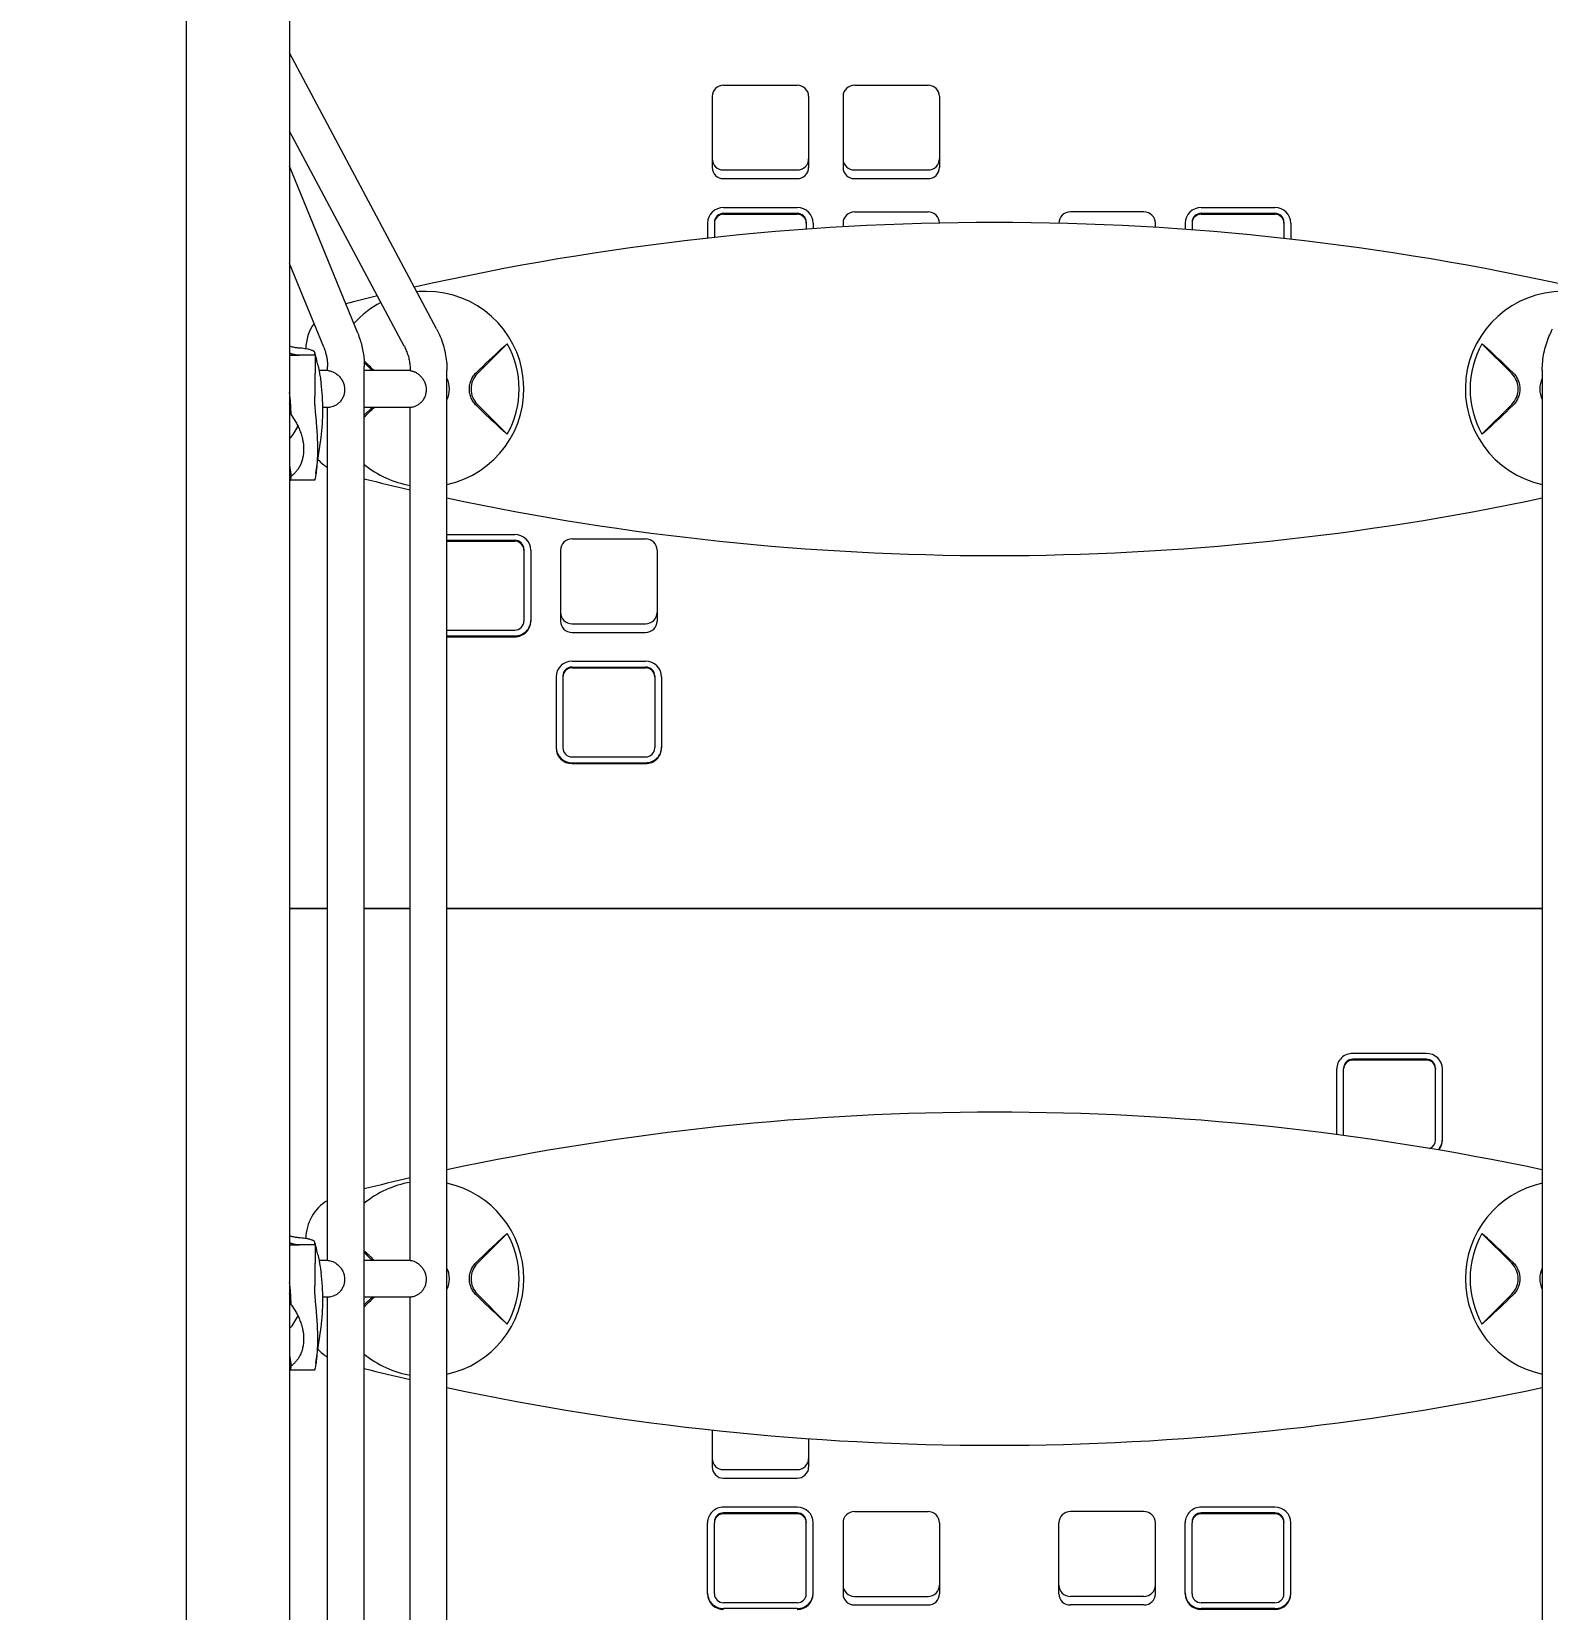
# Model space of a CAD drawing. Extents: x -13189 to 8473, y -8565 to 17872.
# Drawn here: x 781 to 1441, y -91 to 596 of the extents above; entities that cross this region are included whole.
import ezdxf

# ---------------------------------------------------------------- set-up
doc = ezdxf.new("R2010")
doc.units = 0
doc.header["$LTSCALE"] = 5
doc.header["$PDMODE"] = 33
doc.header["$PDSIZE"] = 20
for name, color, linetype in [('PRODUCT', 3, 'CONTINUOUS'), ('REFERENCE', 9, 'CONTINUOUS'), ('REVIEW_REQUIRED', 30, 'CONTINUOUS')]:
    doc.layers.add(name, color=color, linetype=linetype)
doc.styles.add('LG1', font='arial.ttf', dxfattribs={"height": 185})
doc.dimstyles.new('LG_DIM', dxfattribs={"dimtxt": 185, "dimasz": 120, "dimexe": 50, "dimexo": 1, "dimgap": 50, "dimtad": 1, "dimdec": 0, "dimrnd": 10, "dimtxsty": 'LG1', "dimcen": 2.5, "dimclrt": 4, "dimadec": 4, "dimazin": 3, "dimtfac": 1, "dimtdec": 1, "dimtmove": 0, "dimatfit": 3, "dimarcsym": 0})

# ---------------------------------------------------------------- blocks, each defined once
blk = doc.blocks.new('*D5')
at = {"layer": 'REFERENCE', "color": 0, "transparency": 16777216}
for p in [(3900, 7859.68), (-2500, -5459.68), (7695.79, -5459.68)]:
    blk.add_point(p, dxfattribs=at)
at = {"layer": 'REVIEW_REQUIRED', "color": 0, "lineweight": -2, "transparency": 16777216}
for p, q in [((3901, 7859.68), (7745.79, 7859.68)), ((7695.79, 7739.68), (7695.79, 3779.28)), ((7695.79, -5339.68), (7695.79, 3130.67)), ((-2499, -5459.68), (7745.79, -5459.68))]:
    blk.add_line(p, q, dxfattribs=at)
at = {"layer": 'REVIEW_REQUIRED', "color": 0, "transparency": 16777216}
for points in [[(7675.79, 7739.68), (7715.79, 7739.68), (7695.79, 7859.68)], [(7675.79, -5339.68), (7715.79, -5339.68), (7695.79, -5459.68)]]:
    blk.add_solid(points, dxfattribs=at)
at = {"layer": 'REVIEW_REQUIRED', "color": 4, "transparency": 16777216, "insert": (7695.79, 3454.98), "char_height": 185, "attachment_point": 5, "style": 'LG1'}
blk.add_mtext('\\A1;13320 mm\\P [43\'-8 13/16"]', dxfattribs=at)
blk = doc.blocks.new('*D6')
at = {"layer": 'REFERENCE', "color": 0, "transparency": 16777216}
for p in [(3300, 5864.75), (-6041.13, -3464.75), (-3100, -3464.75)]:
    blk.add_point(p, dxfattribs=at)
at = {"layer": 'REVIEW_REQUIRED', "color": 0, "lineweight": -2, "transparency": 16777216}
for p, q in [((3299, 5864.75), (-6091.13, 5864.75)), ((-6041.13, 5744.75), (-6041.13, 2569.99)), ((-6041.13, -3344.75), (-6041.13, 1921.38)), ((-3101, -3464.75), (-6091.13, -3464.75))]:
    blk.add_line(p, q, dxfattribs=at)
at = {"layer": 'REVIEW_REQUIRED', "color": 0, "transparency": 16777216}
for points in [[(-6061.13, 5744.75), (-6021.13, 5744.75), (-6041.13, 5864.75)], [(-6061.13, -3344.75), (-6021.13, -3344.75), (-6041.13, -3464.75)]]:
    blk.add_solid(points, dxfattribs=at)
at = {"layer": 'REVIEW_REQUIRED', "color": 4, "transparency": 16777216, "insert": (-6041.13, 2245.68), "char_height": 185, "attachment_point": 5, "style": 'LG1'}
blk.add_mtext('\\A1;9330 mm\\P [30\'-7 9/16"]', dxfattribs=at)
blk = doc.blocks.new('*D7')
at = {"layer": 'REFERENCE', "color": 0, "transparency": 16777216}
for p in [(5382.03, 8873.35), (-4227.53, -147.5), (5382.03, -564.99)]:
    blk.add_point(p, dxfattribs=at)
at = {"layer": 'REVIEW_REQUIRED', "color": 0, "lineweight": -2, "transparency": 16777216}
for p, q in [((-4227.53, -146.5), (-4227.53, 8923.35)), ((5382.03, -563.99), (5382.03, 8923.35)), ((-4107.53, 8873.35), (118.72, 8873.35)), ((5262.03, 8873.35), (1506.78, 8873.35))]:
    blk.add_line(p, q, dxfattribs=at)
at = {"layer": 'REVIEW_REQUIRED', "color": 0, "transparency": 16777216}
for points in [[(-4107.53, 8893.35), (-4107.53, 8853.35), (-4227.53, 8873.35)], [(5262.03, 8893.35), (5262.03, 8853.35), (5382.03, 8873.35)]]:
    blk.add_solid(points, dxfattribs=at)
at = {"layer": 'REVIEW_REQUIRED', "color": 4, "transparency": 16777216, "insert": (812.75, 8873.35), "char_height": 185, "attachment_point": 5, "style": 'LG1'}
blk.add_mtext('\\A1;9610 mm\\P [31\'-6 5/8"]', dxfattribs=at)
blk = doc.blocks.new('Variteemalayerit')
at = {"layer": 'REVIEW_REQUIRED', "invisible_edges": 15}
blk.add_3dface([(-10000, -10000, -5), (10000, -10000, -5), (10000, 10000, -5), (-10000, 10000, -5)], dxfattribs=at)

msp = doc.modelspace()

# ---------------------------------------------------------------- linework, layer by layer
at = {"layer": 'PRODUCT', "linetype": 'Continuous', "lineweight": 0}
for p, q in [((848, 783.95), (848, -1473.5)), ((893, 783.95), (893, -1473.5)), ((957, 466.92), (893, 587.02)), ((1082, 573.01), (1114, 573.01)), ((1139, 573.01), (1171, 573.01)), ((1077, 568.16), (1077, 537.18)), ((1119, 568.16), (1119, 537.18)), ((1134, 568.16), (1134, 537.18)), ((1176, 568.16), (1176, 537.18)), ((942.88, 459.4), (893, 552.99)), ((922.67, 464.98), (893, 537.72)), ((1082, 536.09), (1114, 536.09)), ((1139, 536.09), (1171, 536.09)), ((1082, 532.34), (1114, 532.34)), ((1139, 532.34), (1171, 532.34)), ((1082, 519.75), (1114, 519.75)), ((1082, 517.22), (1114, 517.22)), ((1082, 516.85), (1114, 516.85)), ((1139, 517.82), (1171, 517.82)), ((1265, 517.82), (1233, 517.82)), ((1290, 519.75), (1322, 519.75)), ((1290, 517.22), (1322, 517.22)), ((1290, 516.85), (1322, 516.85)), ((1075, 512.97), (1075, 506.4)), ((1078, 513.35), (1078, 512.97)), ((1078, 512.97), (1078, 506.72)), ((1118, 513.35), (1118, 512.97)), ((1118, 512.97), (1118, 510.3)), ((1121, 512.97), (1121, 510.51)), ((1134, 512.97), (1134, 511.34)), ((1228, 512.9), (1228, 512.97)), ((1270, 511.1), (1270, 512.97)), ((1283, 512.97), (1283, 510.23)), ((1286, 513.35), (1286, 512.97)), ((1286, 512.97), (1286, 510.01)), ((1326, 513.35), (1326, 512.97)), ((1326, 512.97), (1326, 506.29)), ((1329, 512.97), (1329, 505.95)), ((907.86, 458.94), (893, 495.35)), ((987.78, 460.46), (974.78, 447.46)), ((1425.22, 447.46), (1412.22, 460.46)), ((893, 455.44), (897.19, 455.44)), ((904.07, 455.44), (897.19, 455.44)), ((909.59, 448.74), (905.81, 448.74)), ((905.81, 448.74), (905.81, 448.74)), ((909.5, 448.74), (909.5, 450.58)), ((925.46, 452.21), (928.94, 448.74)), ((925.5, -1115.87), (925.5, 450.58)), ((945.5, 448.74), (925.5, 448.74)), ((945.5, 448.74), (945.5, 448.95)), ((961.5, -1114.25), (961.5, 448.95)), ((1438.5, 448.95), (1438.5, -1114.25)), ((906.47, 444.8), (906.67, 443.39)), ((893.33, 435.68), (893, 439.23)), ((909.97, 432.74), (907.49, 432.74)), ((909.5, 61.44), (909.5, 432.74)), ((928.94, 432.74), (925.5, 429.31)), ((945.66, 432.74), (925.5, 432.74)), ((945.5, 61.44), (945.5, 432.74)), ((974.78, 434.02), (987.78, 421.03)), ((1412.22, 421.03), (1425.22, 434.02)), ((904.47, 404.03), (906.67, 419.6)), ((893, 402.28), (893.33, 401.13)), ((903.87, 400.99), (893.4, 400.99)), ((961.5, 377.42), (991, 377.42)), ((961.5, 374.89), (991, 374.89)), ((961.5, 374.51), (991, 374.51)), ((995, 371.02), (995, 370.64)), ((1016, 375.48), (1048, 375.48)), ((995, 370.64), (995, 339.66)), ((998, 370.64), (998, 339.66)), ((1011, 370.64), (1011, 339.66)), ((1053, 370.64), (1053, 339.66)), ((1016, 338.57), (1048, 338.57)), ((961.5, 335.79), (991, 335.79)), ((961.5, 333.26), (991, 333.26)), ((961.5, 332.88), (991, 332.88)), ((1016, 334.82), (1048, 334.82)), ((1016, 322.23), (1048, 322.23)), ((1016, 319.7), (1048, 319.7)), ((1016, 319.32), (1048, 319.32)), ((1009, 315.45), (1009, 284.47)), ((1012, 315.83), (1012, 315.45)), ((1012, 315.45), (1012, 284.47)), ((1052, 315.83), (1052, 315.45)), ((1052, 315.45), (1052, 284.47)), ((1055, 315.45), (1055, 284.47)), ((1016, 280.6), (1048, 280.6)), ((1016, 278.07), (1048, 278.07)), ((1016, 277.69), (1048, 277.69)), ((893, 214.75), (909.5, 214.75)), ((909.5, 214.47), (893, 214.47)), ((925.5, 214.75), (945.5, 214.75)), ((945.5, 214.47), (925.5, 214.47)), ((961.5, 214.75), (1438.5, 214.75)), ((1438.5, 214.47), (961.5, 214.47)), ((1388, 151.54), (1356, 151.54)), ((1349, 116.21), (1349, 144.76)), ((1352, 145.13), (1352, 144.76)), ((1352, 115.81), (1352, 144.76)), ((1388, 149.01), (1356, 149.01)), ((1388, 148.63), (1356, 148.63)), ((1392, 145.13), (1392, 144.76)), ((1392, 113.77), (1392, 144.76)), ((1395, 113.77), (1395, 144.76)), ((987.78, 73.16), (974.78, 60.16)), ((1425.22, 60.16), (1412.22, 73.16)), ((893, 68.15), (897.19, 68.15)), ((904.07, 68.15), (897.19, 68.15)), ((925.5, 64.88), (928.94, 61.44)), ((909.59, 61.44), (905.81, 61.44)), ((905.81, 61.44), (905.81, 61.44)), ((906.47, 57.51), (906.67, 56.09)), ((945.5, 61.44), (925.5, 61.44)), ((893.33, 48.39), (893, 51.93)), ((909.97, 45.44), (907.49, 45.44)), ((909.5, -325.85), (909.5, 45.44)), ((928.94, 45.44), (925.5, 42.01)), ((945.66, 45.44), (925.5, 45.44)), ((945.5, -325.86), (945.5, 45.44)), ((974.78, 46.73), (987.78, 33.73)), ((1412.22, 33.73), (1425.22, 46.73)), ((904.47, 16.73), (906.67, 32.3)), ((893, 14.98), (893.33, 13.83)), ((903.87, 13.69), (893.4, 13.69)), ((1077, -12.43), (1077, -28.56)), ((1119, -16.19), (1119, -28.56)), ((1082, -29.65), (1114, -29.65)), ((1082, -33.4), (1114, -33.4)), ((1114, -45.99), (1082, -45.99)), ((1139, -47.92), (1171, -47.92)), ((1265, -47.92), (1233, -47.92)), ((1322, -45.99), (1290, -45.99)), ((1075, -83.75), (1075, -52.76)), ((1078, -52.39), (1078, -52.76)), ((1078, -83.75), (1078, -52.76)), ((1114, -48.52), (1082, -48.52)), ((1114, -48.89), (1082, -48.89)), ((1118, -52.39), (1118, -52.76)), ((1118, -83.75), (1118, -52.76)), ((1121, -83.75), (1121, -52.76)), ((1134, -52.76), (1134, -83.75)), ((1176, -52.76), (1176, -83.75)), ((1228, -83.75), (1228, -52.76)), ((1270, -83.75), (1270, -52.76)), ((1283, -83.75), (1283, -52.76)), ((1286, -52.39), (1286, -52.76)), ((1286, -83.75), (1286, -52.76)), ((1322, -48.52), (1290, -48.52)), ((1322, -48.89), (1290, -48.89)), ((1326, -52.39), (1326, -52.76)), ((1326, -83.75), (1326, -52.76)), ((1329, -83.75), (1329, -52.76)), ((1114, -87.62), (1082, -87.62)), ((1139, -84.84), (1171, -84.84)), ((1139, -88.59), (1171, -88.59)), ((1265, -84.84), (1233, -84.84)), ((1265, -88.59), (1233, -88.59)), ((1322, -87.62), (1290, -87.62)), ((1114, -90.15), (1082, -90.15)), ((1322, -90.15), (1290, -90.15)), ((1322, -90.53), (1290, -90.53))]:
    msp.add_line(p, q, dxfattribs=at)
for centre, radius, start, end in [((1200, -631.76), 1145, 90, 102.74738), ((1200, -631.76), 1145, 77.25262, 90), ((1200, -631.76), 1145, 103.57585, 104.28743), ((952.5, 440.74), 42.51, 90, 95.53662), ((952.5, 440.74), 42.51, 282.22155, 90), ((1447.5, 440.74), 42.51, 90, 257.77845), ((952.5, 440.74), 42.51, 117.6745, 137.93468), ((920, 457.84), 20, 144.98135, 178.88475), ((952.5, 440.74), 40.42, 330.80251, 29.19749), ((1447.5, 440.74), 40.42, 150.80251, 209.19749), ((981.5, 440.74), 9.5, 135, 180), ((1418.5, 440.74), 9.5, 0, 45), ((952.5, 440.74), 10.1, 360, 26.98958), ((952.5, 440.74), 10.1, 333.01042, 360), ((981.5, 440.74), 9.5, 180, 225), ((1418.5, 440.74), 9.5, 315, 0), ((1447.5, 440.74), 10.1, 153.01042, 180), ((1447.5, 440.74), 10.1, 180, 206.98958), ((920, 423.64), 20, 221.56195, 221.5622), ((920, 423.64), 20, 222.78067, 238.33176), ((952.5, 440.74), 42.51, 230.57429, 260.52312), ((1200, 1513.24), 1145, 256.12892, 257.15756), ((1200, 1513.24), 1145, 257.97743, 282.02257), ((1200, -1019.06), 1145, 90, 102.02257), ((1200, -1019.06), 1145, 77.97743, 90), ((1200, -1019.06), 1145, 102.84244, 103.87108), ((952.5, 53.44), 42.51, 99.47688, 129.42571), ((952.5, 53.44), 42.51, 282.22155, 77.77845), ((1447.5, 53.44), 42.51, 102.22155, 257.77845), ((920, 70.54), 20, 121.66824, 178.88475), ((952.5, 53.44), 40.42, 330.80251, 29.19749), ((1447.5, 53.44), 40.42, 150.80251, 209.19749), ((952.5, 53.44), 10.1, 360, 26.98958), ((981.5, 53.44), 9.5, 135, 180), ((1418.5, 53.44), 9.5, 0, 45), ((1447.5, 53.44), 10.1, 153.01042, 180), ((952.5, 53.44), 10.1, 333.01042, 360), ((981.5, 53.44), 9.5, 180, 225), ((1418.5, 53.44), 9.5, 315, 0), ((1447.5, 53.44), 10.1, 180, 206.98958), ((920, 36.34), 20, 221.56195, 221.5622), ((920, 36.34), 20, 222.78067, 238.33176), ((952.5, 53.44), 42.51, 230.57429, 260.52312), ((1200, 1125.94), 1145, 256.12892, 257.15756), ((1200, 1125.94), 1145, 257.97743, 282.02257)]:
    msp.add_arc(centre, radius, start, end, dxfattribs=at)
for centre, major_axis, start_param, end_param in [((1082, 568.16), (-5, 0), 4.712389, 6.283185), ((1114, 568.16), (-5, 0), 3.141593, 4.712389), ((1139, 568.16), (-5, 0), 4.712389, 6.283185), ((1171, 568.16), (-5, 0), 3.141593, 4.712389), ((1082, 540.93), (-5, 0), 0, 1.570796), ((1082, 537.18), (-5, 0), 0, 1.570796), ((1114, 540.93), (-5, 0), 1.570796, 3.141593), ((1114, 537.18), (-5, 0), 1.570796, 3.141593), ((1139, 540.93), (-5, 0), 0, 1.570796), ((1139, 537.18), (-5, 0), 0, 1.570796), ((1171, 540.93), (-5, 0), 1.570796, 3.141593), ((1171, 537.18), (-5, 0), 1.570796, 3.141593), ((1082, 512.97), (-7, 0), 4.712389, 6.283185), ((1082, 513.35), (-4, 0), 4.712389, 6.283185), ((1082, 512.97), (-4, 0), 4.712389, 6.283185), ((1114, 512.97), (-7, 0), 3.141593, 4.712389), ((1114, 513.35), (-4, 0), 3.141593, 4.712389), ((1114, 512.97), (-4, 0), 3.141593, 4.712389), ((1139, 512.97), (-5, 0), 4.712389, 6.283185), ((1171, 512.97), (-5, 0), 3.14492, 4.712389), ((1233, 512.97), (-5, 0), 4.712389, 6.283185), ((1265, 512.97), (-5, 0), 3.141593, 4.712389), ((1290, 512.97), (-7, 0), 4.712389, 6.283185), ((1290, 513.35), (-4, 0), 4.712389, 6.283185), ((1290, 512.97), (-4, 0), 4.712389, 6.283185), ((1322, 512.97), (-7, 0), 3.141593, 4.712389), ((1322, 513.35), (-4, 0), 3.141593, 4.712389), ((1322, 512.97), (-4, 0), 3.141593, 4.712389), ((816.67, 431.49), (90.83, 0), 0, 0.135663), ((816.67, 431.49), (90.83, 0), 6.147522, 6.283185), ((878.5, 431.49), (19.4, 0), 5.556401, 5.910906), ((991, 370.64), (-7, 0), 3.141593, 4.712389), ((991, 371.02), (-4, 0), 3.141593, 4.712389), ((991, 370.64), (-4, 0), 3.141593, 4.712389), ((1016, 370.64), (-5, 0), 4.712389, 6.283185), ((1048, 370.64), (-5, 0), 3.141593, 4.712389), ((991, 340.03), (-7, 0), 1.570796, 3.141593), ((991, 339.66), (-4, 0), 1.570796, 3.141593), ((991, 339.66), (-7, 0), 1.570796, 3.141593), ((1016, 343.41), (-5, 0), 0, 1.570796), ((1016, 339.66), (-5, 0), 0, 1.570796), ((1048, 343.41), (-5, 0), 1.570796, 3.141593), ((1048, 339.66), (-5, 0), 1.570796, 3.141593), ((1016, 315.45), (-7, 0), 4.712389, 6.283185), ((1016, 315.83), (-4, 0), 4.712389, 6.283185), ((1016, 315.45), (-4, 0), 4.712389, 6.283185), ((1048, 315.45), (-7, 0), 3.141593, 4.712389), ((1048, 315.83), (-4, 0), 3.141593, 4.712389), ((1048, 315.45), (-4, 0), 3.141593, 4.712389), ((1016, 284.84), (-7, 0), 0, 1.570796), ((1016, 284.47), (-7, 0), 0, 1.570796), ((1016, 284.47), (-4, 0), 0, 1.570796), ((1048, 284.84), (-7, 0), 1.570796, 3.141593), ((1048, 284.47), (-4, 0), 1.570796, 3.141593), ((1048, 284.47), (-7, 0), 1.570796, 3.141593), ((1356, 144.76), (7, 0), 1.570796, 3.141593), ((1388, 144.76), (7, 0), 0, 1.570796), ((1356, 145.13), (4, 0), 1.570796, 3.141593), ((1356, 144.76), (4, 0), 1.570796, 3.141593), ((1388, 145.13), (4, 0), 0, 1.570796), ((1388, 144.76), (4, 0), 0, 1.570796), ((1388, 113.77), (4, 0), 5.081606, 6.283185), ((1388, 114.15), (7, 0), 5.534868, 6.283185), ((1388, 113.77), (7, 0), 5.598455, 6.283185), ((816.67, 44.19), (90.83, 0), 0, 0.135663), ((816.67, 44.19), (90.83, 0), 6.147522, 6.283185), ((878.5, 44.19), (19.4, 0), 5.556401, 5.910906), ((1082, -24.81), (5, 0), 3.141593, 4.712389), ((1114, -24.81), (5, 0), 4.712389, 6.283185), ((1082, -28.56), (5, 0), 3.141593, 4.712389), ((1114, -28.56), (5, 0), 4.712389, 6.283185), ((1082, -52.76), (7, 0), 1.570796, 3.141593), ((1114, -52.76), (7, 0), 0, 1.570796), ((1139, -52.76), (5, 0), 1.570796, 3.141593), ((1171, -52.76), (5, 0), 0, 1.570796), ((1233, -52.76), (5, 0), 1.570796, 3.141593), ((1265, -52.76), (5, 0), 0, 1.570796), ((1290, -52.76), (7, 0), 1.570796, 3.141593), ((1322, -52.76), (7, 0), 0, 1.570796), ((1082, -52.39), (4, 0), 1.570796, 3.141593), ((1082, -52.76), (4, 0), 1.570796, 3.141593), ((1114, -52.39), (4, 0), 0, 1.570796), ((1114, -52.76), (4, 0), 0, 1.570796), ((1290, -52.39), (4, 0), 1.570796, 3.141593), ((1290, -52.76), (4, 0), 1.570796, 3.141593), ((1322, -52.39), (4, 0), 0, 1.570796), ((1322, -52.76), (4, 0), 0, 1.570796), ((1139, -80), (5, 0), 3.141593, 4.712389), ((1171, -80), (5, 0), 4.712389, 6.283185), ((1233, -80), (5, 0), 3.141593, 4.712389), ((1265, -80), (5, 0), 4.712389, 6.283185), ((1082, -83.37), (7, 0), 3.141593, 4.712389), ((1082, -83.75), (7, 0), 3.141593, 4.712389), ((1082, -83.75), (4, 0), 3.141593, 4.712389), ((1114, -83.37), (7, 0), 4.712389, 6.283185), ((1114, -83.75), (4, 0), 4.712389, 6.283185), ((1114, -83.75), (7, 0), 4.712389, 6.283185), ((1139, -83.75), (5, 0), 3.141593, 4.712389), ((1171, -83.75), (5, 0), 4.712389, 6.283185), ((1233, -83.75), (5, 0), 3.141593, 4.712389), ((1265, -83.75), (5, 0), 4.712389, 6.283185), ((1290, -83.37), (7, 0), 3.141593, 4.712389), ((1290, -83.75), (7, 0), 3.141593, 4.712389), ((1290, -83.75), (4, 0), 3.141593, 4.712389), ((1322, -83.37), (7, 0), 4.712389, 6.283185), ((1322, -83.75), (4, 0), 4.712389, 6.283185), ((1322, -83.75), (7, 0), 4.712389, 6.283185)]:
    msp.add_ellipse(centre, major_axis=major_axis, ratio=0.968246, start_param=start_param, end_param=end_param, dxfattribs=at)
for points, knots in [([(922.67, 464.98), (923.04, 464.07), (923.38, 463.14), (923.98, 461.26), (924.25, 460.31), (924.7, 458.4), (924.89, 457.43), (925.19, 455.49), (925.31, 454.51), (925.46, 452.54), (925.5, 451.56), (925.5, 450.58)], [5.907033, 5.907033, 5.907033, 5.907033, 5.9822635, 5.9822635, 6.0574939, 6.0574939, 6.1327244, 6.1327244, 6.2079549, 6.2079549, 6.2831853, 6.2831853, 6.2831853, 6.2831853]), ([(957, 466.92), (957.59, 465.82), (958.12, 464.69), (959.07, 462.38), (959.49, 461.2), (960.22, 458.82), (960.52, 457.6), (961.01, 455.16), (961.19, 453.92), (961.44, 451.44), (961.5, 450.2), (961.5, 448.95)], [5.8068463, 5.8068463, 5.8068463, 5.8068463, 5.9021141, 5.9021141, 5.9973819, 5.9973819, 6.0926497, 6.0926497, 6.1879175, 6.1879175, 6.2831853, 6.2831853, 6.2831853, 6.2831853]), ([(985.31, 458.32), (985.79, 458.76), (986.24, 459.16), (986.86, 459.7), (987.06, 459.87), (987.44, 460.19), (987.62, 460.33), (987.78, 460.46)], [0.000000486, 0.000000486, 0.000000486, 0.000000486, 0.002114988, 0.002114988, 0.003172238, 0.003172238, 0.004229489, 0.004229489, 0.004229489, 0.004229489]), ([(1412.22, 460.46), (1412.55, 460.2), (1412.92, 459.89), (1413.54, 459.35), (1413.76, 459.16), (1414.22, 458.75), (1414.45, 458.54), (1414.69, 458.32)], [0.000000242, 0.000000242, 0.000000242, 0.000000242, 0.002114103, 0.002114103, 0.003171033, 0.003171033, 0.004227963, 0.004227963, 0.004227963, 0.004227963]), ([(1438.5, 448.95), (1438.5, 450.2), (1438.56, 451.44), (1438.81, 453.92), (1438.99, 455.16), (1439.48, 457.6), (1439.78, 458.82), (1440.51, 461.2), (1440.93, 462.38), (1441.88, 464.69), (1442.41, 465.82), (1443, 466.92)], [3.1415927, 3.1415927, 3.1415927, 3.1415927, 3.2368604, 3.2368604, 3.3321282, 3.3321282, 3.427396, 3.427396, 3.5226638, 3.5226638, 3.6179316, 3.6179316, 3.6179316, 3.6179316]), ([(896.9, 458.58), (896.32, 458.62), (895.73, 458.69), (894.56, 458.93), (893.97, 459.09), (893.4, 459.3)], [0, 0, 0, 0, 0.001800625, 0.001800625, 0.00360125, 0.00360125, 0.00360125, 0.00360125]), ([(903.93, 456.6), (903.9, 456.82), (903.71, 457.04), (903.27, 457.3), (903.18, 457.35), (902.96, 457.45), (902.85, 457.5), (902.48, 457.65), (902.2, 457.74), (901.73, 457.87), (901.56, 457.92), (901.21, 458), (901.04, 458.04), (900.48, 458.15), (900.08, 458.22), (899.24, 458.35), (898.79, 458.4), (897.87, 458.5), (897.39, 458.54), (896.9, 458.58)], [0, 0, 0, 0, 0.00305771, 0.00305771, 0.00382214, 0.00382214, 0.00458657, 0.00458657, 0.00611543, 0.00611543, 0.00687986, 0.00687986, 0.00764428, 0.00764428, 0.00917314, 0.00917314, 0.010702, 0.010702, 0.01223085, 0.01223085, 0.01223085, 0.01223085]), ([(905.29, 451.28), (905.21, 451.65), (905.13, 452.01), (904.96, 452.73), (904.87, 453.09), (904.69, 453.81), (904.6, 454.17), (904.41, 454.89), (904.31, 455.25), (904.12, 455.96), (904.01, 456.31), (903.91, 456.67)], [0.21130103, 0.21130103, 0.21130103, 0.21130103, 0.22387831, 0.22387831, 0.2364556, 0.2364556, 0.24903289, 0.24903289, 0.26161017, 0.26161017, 0.27407984, 0.27407984, 0.27407984, 0.27407984]), ([(907.86, 458.94), (908.07, 458.4), (908.27, 457.86), (908.62, 456.77), (908.77, 456.22), (909.04, 455.11), (909.15, 454.55), (909.32, 453.42), (909.39, 452.85), (909.48, 451.72), (909.5, 451.15), (909.5, 450.58)], [5.907033, 5.907033, 5.907033, 5.907033, 5.9822635, 5.9822635, 6.0574939, 6.0574939, 6.1327244, 6.1327244, 6.2079549, 6.2079549, 6.2831853, 6.2831853, 6.2831853, 6.2831853]), ([(942.88, 459.4), (943.22, 458.75), (943.53, 458.09), (944.09, 456.74), (944.34, 456.06), (944.76, 454.67), (944.93, 453.97), (945.22, 452.55), (945.32, 451.83), (945.46, 450.39), (945.5, 449.67), (945.5, 448.95)], [5.8068463, 5.8068463, 5.8068463, 5.8068463, 5.9021141, 5.9021141, 5.9973819, 5.9973819, 6.0926497, 6.0926497, 6.1879175, 6.1879175, 6.2831853, 6.2831853, 6.2831853, 6.2831853]), ([(905.29, 451.28), (905.68, 449.5), (906.02, 447.74), (906.35, 445.59), (906.41, 445.2), (906.46, 444.81)], [0, 0, 0, 0, 5.601948, 5.601948, 6.854199, 6.854199, 6.854199, 6.854199]), ([(909.59, 448.74), (909.65, 448.74), (909.76, 448.74), (910.09, 448.71), (910.36, 448.67), (911.02, 448.51), (911.42, 448.39), (912.05, 448.11), (912.26, 448.01), (912.69, 447.77), (912.92, 447.64), (913.37, 447.33), (913.59, 447.16), (914.03, 446.8), (914.23, 446.61), (914.81, 446.03), (915.16, 445.6), (915.79, 444.68), (916.06, 444.18), (916.5, 443.14), (916.67, 442.6), (916.87, 441.62), (916.92, 441.17), (916.94, 440.74)], [37.511424, 37.511424, 37.511424, 37.511424, 38.850119, 38.850119, 40.731526, 40.731526, 42.612932, 42.612932, 43.436618, 43.436618, 44.260303, 44.260303, 45.083989, 45.083989, 45.907675, 45.907675, 47.542592, 47.542592, 49.177509, 49.177509, 50.812427, 50.812427, 52.137117, 52.137117, 52.137117, 52.137117]), ([(945.5, 448.74), (945.5, 448.74), (945.51, 448.74), (945.53, 448.73), (945.54, 448.73), (945.55, 448.73)], [35.3022614, 35.3022614, 35.3022614, 35.3022614, 35.8984027, 35.8984027, 36.1759722, 36.1759722, 36.1759722, 36.1759722]), ([(945.55, 448.73), (945.57, 448.73), (945.59, 448.73), (945.7, 448.71), (945.85, 448.69), (946.18, 448.63), (946.35, 448.59), (946.65, 448.5), (946.77, 448.46), (947.02, 448.37), (947.14, 448.33), (947.44, 448.2), (947.62, 448.12), (948.18, 447.83), (948.57, 447.59), (948.96, 447.3)], [-12.739011, -12.739011, -12.739011, -12.739011, -12.207704, -12.207704, -10.434071, -10.434071, -9.152104, -9.152104, -8.419401, -8.419401, -7.753477, -7.753477, -6.863144, -6.863144, -5.134886, -5.134886, -5.134886, -5.134886]), ([(948.96, 447.3), (949.17, 447.15), (949.37, 446.99), (949.77, 446.63), (949.96, 446.44), (950.49, 445.87), (950.82, 445.45), (951.41, 444.54), (951.66, 444.05), (952.07, 443.04), (952.22, 442.52), (952.41, 441.57), (952.45, 441.15), (952.47, 440.74)], [43.012666, 43.012666, 43.012666, 43.012666, 43.779565, 43.779565, 44.577133, 44.577133, 46.146249, 46.146249, 47.715364, 47.715364, 49.284479, 49.284479, 50.543619, 50.543619, 50.543619, 50.543619]), ([(971.28, 440.74), (971.28, 441.08), (971.3, 441.41), (971.37, 442.08), (971.42, 442.41), (971.62, 443.4), (971.82, 444.04), (972.34, 445.27), (972.67, 445.86), (973.42, 446.95), (973.85, 447.46), (974.32, 447.92)], [0.008164918, 0.008164918, 0.008164918, 0.008164918, 0.009167239, 0.009167239, 0.01016956, 0.01016956, 0.012174201, 0.012174201, 0.014178842, 0.014178842, 0.016183483, 0.016183483, 0.016183483, 0.016183483]), ([(1425.68, 447.92), (1426.15, 447.46), (1426.58, 446.95), (1427.14, 446.14), (1427.32, 445.85), (1427.64, 445.26), (1427.79, 444.96), (1428.18, 444.04), (1428.38, 443.4), (1428.58, 442.42), (1428.63, 442.08), (1428.7, 441.41), (1428.72, 441.08), (1428.72, 440.74)], [0.000143327, 0.000143327, 0.000143327, 0.000143327, 0.002148725, 0.002148725, 0.003151424, 0.003151424, 0.004154123, 0.004154123, 0.006159521, 0.006159521, 0.00716222, 0.00716222, 0.008164918, 0.008164918, 0.008164918, 0.008164918]), ([(916.94, 440.74), (916.95, 440.64), (916.95, 440.54), (916.95, 439.91), (916.89, 439.36), (916.67, 438.28), (916.49, 437.75), (916.04, 436.73), (915.77, 436.25), (915.14, 435.38), (914.79, 434.99), (914.24, 434.49), (914.04, 434.32), (913.63, 434.01), (913.42, 433.86), (913, 433.6), (912.78, 433.49), (912.37, 433.29), (912.17, 433.21), (911.56, 432.98), (911.15, 432.87), (910.47, 432.76), (910.18, 432.74), (909.97, 432.74)], [-18.027432, -18.027432, -18.027432, -18.027432, -17.717205, -17.717205, -16.073636, -16.073636, -14.430067, -14.430067, -12.786498, -12.786498, -11.142928, -11.142928, -10.304327, -10.304327, -9.465726, -9.465726, -8.627125, -8.627125, -7.788524, -7.788524, -5.841393, -5.841393, -3.958605, -3.958605, -3.958605, -3.958605]), ([(952.47, 440.74), (952.47, 440.64), (952.47, 440.54), (952.47, 439.93), (952.42, 439.4), (952.21, 438.35), (952.06, 437.83), (951.64, 436.85), (951.38, 436.38), (950.8, 435.53), (950.47, 435.14), (949.97, 434.64), (949.78, 434.47), (949.4, 434.16), (949.2, 434.01), (948.8, 433.74), (948.6, 433.62), (948.21, 433.42), (948.03, 433.33), (947.45, 433.08), (947.07, 432.96), (946.4, 432.8), (946.12, 432.77), (945.81, 432.74), (945.72, 432.74), (945.66, 432.74)], [-17.584532, -17.584532, -17.584532, -17.584532, -17.274557, -17.274557, -15.68484, -15.68484, -14.095123, -14.095123, -12.505406, -12.505406, -10.915689, -10.915689, -10.095896, -10.095896, -9.276103, -9.276103, -8.45631, -8.45631, -7.636517, -7.636517, -5.727388, -5.727388, -3.818258, -3.818258, -2.818125, -2.818125, -2.818125, -2.818125]), ([(974.32, 433.57), (973.85, 434.03), (973.42, 434.53), (972.86, 435.35), (972.68, 435.63), (972.36, 436.22), (972.21, 436.52), (971.82, 437.44), (971.62, 438.08), (971.42, 439.07), (971.37, 439.4), (971.3, 440.07), (971.28, 440.41), (971.28, 440.74)], [0.000143327, 0.000143327, 0.000143327, 0.000143327, 0.002148725, 0.002148725, 0.003151424, 0.003151424, 0.004154123, 0.004154123, 0.006159521, 0.006159521, 0.00716222, 0.00716222, 0.008164918, 0.008164918, 0.008164918, 0.008164918]), ([(1428.72, 440.74), (1428.72, 440.41), (1428.7, 440.07), (1428.63, 439.41), (1428.58, 439.07), (1428.38, 438.08), (1428.18, 437.44), (1427.66, 436.22), (1427.33, 435.62), (1426.58, 434.53), (1426.15, 434.03), (1425.68, 433.57)], [0.008164918, 0.008164918, 0.008164918, 0.008164918, 0.009167239, 0.009167239, 0.01016956, 0.01016956, 0.012174201, 0.012174201, 0.014178842, 0.014178842, 0.016183483, 0.016183483, 0.016183483, 0.016183483]), ([(903.86, 435.68), (903.86, 435.28), (903.87, 434.78), (903.91, 433.92), (903.93, 433.61), (903.97, 432.95), (904, 432.6), (904.09, 431.5), (904.16, 430.7), (904.27, 429.42), (904.31, 428.97), (904.4, 428.05), (904.44, 427.58), (904.57, 426.13), (904.65, 425.13), (904.77, 423.59), (904.81, 423.06), (904.88, 422), (904.91, 421.46), (905, 419.85), (905.04, 418.78), (905.09, 417.16), (905.1, 416.62), (905.12, 415.54), (905.13, 415.01), (905.13, 414.49)], [0.0000002, 0.0000002, 0.0000002, 0.0000002, 0.00322872, 0.00322872, 0.00484298, 0.00484298, 0.00645725, 0.00645725, 0.00968577, 0.00968577, 0.01130003, 0.01130003, 0.01291429, 0.01291429, 0.01614282, 0.01614282, 0.01775708, 0.01775708, 0.01937134, 0.01937134, 0.02259987, 0.02259987, 0.02421413, 0.02421413, 0.02582839, 0.02582839, 0.02582839, 0.02582839]), ([(893.65, 429.43), (894.38, 428.45), (895.07, 427.4), (896.04, 425.7), (896.36, 425.11), (896.95, 423.89), (897.22, 423.26), (897.72, 421.98), (897.95, 421.33), (898.35, 419.99), (898.52, 419.3), (898.94, 417.23), (899.09, 415.86), (899.09, 414.49)], [0.0006161, 0.0006161, 0.0006161, 0.0006161, 0.0048042, 0.0048042, 0.00689825, 0.00689825, 0.0089923, 0.0089923, 0.01108635, 0.01108635, 0.0131804, 0.0131804, 0.0173685, 0.0173685, 0.0173685, 0.0173685]), ([(987.78, 421.03), (987.45, 421.28), (987.08, 421.59), (986.46, 422.13), (986.24, 422.33), (985.78, 422.73), (985.55, 422.95), (985.31, 423.17)], [0.000000242, 0.000000242, 0.000000242, 0.000000242, 0.002114103, 0.002114103, 0.003171033, 0.003171033, 0.004227963, 0.004227963, 0.004227963, 0.004227963]), ([(1414.69, 423.17), (1414.21, 422.72), (1413.76, 422.32), (1413.14, 421.78), (1412.94, 421.61), (1412.56, 421.3), (1412.38, 421.15), (1412.22, 421.03)], [0.000000486, 0.000000486, 0.000000486, 0.000000486, 0.002114988, 0.002114988, 0.003172238, 0.003172238, 0.004229489, 0.004229489, 0.004229489, 0.004229489]), ([(899.09, 414.49), (899.09, 414.15), (899.08, 413.81), (899.04, 413.14), (899.02, 412.81), (898.91, 411.84), (898.8, 411.21), (898.59, 410.3), (898.51, 410), (898.34, 409.41), (898.25, 409.13), (897.94, 408.29), (897.72, 407.77), (897.21, 406.78), (896.94, 406.3), (896.35, 405.43), (896.04, 405.03), (895.4, 404.28), (895.06, 403.94), (894.37, 403.31), (894.01, 403.02), (893.65, 402.76)], [0.0173685, 0.0173685, 0.0173685, 0.0173685, 0.01841269, 0.01841269, 0.01945689, 0.01945689, 0.02154529, 0.02154529, 0.02258948, 0.02258948, 0.02363368, 0.02363368, 0.02572208, 0.02572208, 0.02781047, 0.02781047, 0.02989887, 0.02989887, 0.03198726, 0.03198726, 0.03407566, 0.03407566, 0.03407566, 0.03407566]), ([(905.13, 414.49), (905.13, 413.45), (905.11, 412.43), (905.06, 410.96), (905.04, 410.48), (904.99, 409.54), (904.97, 409.08), (904.88, 407.76), (904.81, 406.94), (904.69, 405.8), (904.65, 405.43), (904.57, 404.75), (904.53, 404.43), (904.4, 403.52), (904.32, 402.99), (904.16, 402.11), (904.09, 401.76), (904, 401.38), (903.97, 401.27), (903.93, 401.11), (903.91, 401.06), (903.89, 401), (903.88, 400.99), (903.87, 400.99)], [0.02582839, 0.02582839, 0.02582839, 0.02582839, 0.0290553, 0.0290553, 0.03066876, 0.03066876, 0.03228222, 0.03228222, 0.03550913, 0.03550913, 0.03712259, 0.03712259, 0.03873604, 0.03873604, 0.04196296, 0.04196296, 0.04518987, 0.04518987, 0.04680333, 0.04680333, 0.04841679, 0.04841679, 0.04947519, 0.04947519, 0.04947519, 0.04947519]), ([(896.9, 71.28), (896.32, 71.32), (895.73, 71.39), (894.56, 71.63), (893.97, 71.79), (893.4, 72)], [0, 0, 0, 0, 0.001800625, 0.001800625, 0.00360125, 0.00360125, 0.00360125, 0.00360125]), ([(903.93, 69.3), (903.9, 69.53), (903.71, 69.74), (903.27, 70), (903.18, 70.06), (902.96, 70.16), (902.85, 70.21), (902.48, 70.35), (902.2, 70.44), (901.73, 70.57), (901.56, 70.62), (901.21, 70.7), (901.04, 70.74), (900.48, 70.85), (900.08, 70.92), (899.24, 71.05), (898.79, 71.1), (897.87, 71.2), (897.39, 71.24), (896.9, 71.28)], [0, 0, 0, 0, 0.00305771, 0.00305771, 0.00382214, 0.00382214, 0.00458657, 0.00458657, 0.00611543, 0.00611543, 0.00687986, 0.00687986, 0.00764428, 0.00764428, 0.00917314, 0.00917314, 0.010702, 0.010702, 0.01223085, 0.01223085, 0.01223085, 0.01223085]), ([(905.29, 63.98), (905.21, 64.35), (905.13, 64.71), (904.96, 65.43), (904.87, 65.79), (904.69, 66.51), (904.6, 66.87), (904.41, 67.59), (904.31, 67.95), (904.12, 68.66), (904.01, 69.01), (903.91, 69.37)], [0.21130103, 0.21130103, 0.21130103, 0.21130103, 0.22387831, 0.22387831, 0.2364556, 0.2364556, 0.24903289, 0.24903289, 0.26161017, 0.26161017, 0.27407984, 0.27407984, 0.27407984, 0.27407984]), ([(985.31, 71.02), (985.79, 71.46), (986.24, 71.86), (986.86, 72.41), (987.06, 72.58), (987.44, 72.89), (987.62, 73.03), (987.78, 73.16)], [0.000000486, 0.000000486, 0.000000486, 0.000000486, 0.002114988, 0.002114988, 0.003172238, 0.003172238, 0.004229489, 0.004229489, 0.004229489, 0.004229489]), ([(1412.22, 73.16), (1412.55, 72.9), (1412.92, 72.59), (1413.54, 72.05), (1413.76, 71.86), (1414.22, 71.45), (1414.45, 71.24), (1414.69, 71.02)], [0.000000242, 0.000000242, 0.000000242, 0.000000242, 0.002114103, 0.002114103, 0.003171033, 0.003171033, 0.004227963, 0.004227963, 0.004227963, 0.004227963]), ([(905.29, 63.98), (905.68, 62.21), (906.02, 60.44), (906.35, 58.29), (906.41, 57.9), (906.46, 57.51)], [0, 0, 0, 0, 5.601948, 5.601948, 6.854199, 6.854199, 6.854199, 6.854199]), ([(909.59, 61.44), (909.65, 61.44), (909.76, 61.44), (910.09, 61.41), (910.36, 61.37), (911.02, 61.21), (911.42, 61.09), (912.05, 60.81), (912.26, 60.71), (912.69, 60.48), (912.92, 60.34), (913.37, 60.03), (913.59, 59.86), (914.03, 59.5), (914.23, 59.31), (914.81, 58.74), (915.16, 58.31), (915.79, 57.38), (916.06, 56.88), (916.5, 55.84), (916.67, 55.3), (916.87, 54.32), (916.92, 53.88), (916.94, 53.44)], [37.511424, 37.511424, 37.511424, 37.511424, 38.850119, 38.850119, 40.731526, 40.731526, 42.612932, 42.612932, 43.436618, 43.436618, 44.260303, 44.260303, 45.083989, 45.083989, 45.907675, 45.907675, 47.542592, 47.542592, 49.177509, 49.177509, 50.812427, 50.812427, 52.137117, 52.137117, 52.137117, 52.137117]), ([(945.5, 61.44), (945.5, 61.44), (945.51, 61.44), (945.57, 61.43), (945.68, 61.42), (946.06, 61.36), (946.31, 61.3), (946.94, 61.11), (947.31, 60.97), (947.91, 60.67), (948.11, 60.57), (948.51, 60.32), (948.73, 60.18), (949.15, 59.87), (949.36, 59.7), (949.77, 59.33), (949.96, 59.14), (950.49, 58.57), (950.82, 58.15), (951.41, 57.24), (951.66, 56.75), (952.07, 55.74), (952.22, 55.22), (952.41, 54.28), (952.45, 53.86), (952.47, 53.44)], [35.302261, 35.302261, 35.302261, 35.302261, 35.898403, 35.898403, 37.727888, 37.727888, 39.557374, 39.557374, 41.386859, 41.386859, 42.184428, 42.184428, 42.981996, 42.981996, 43.779565, 43.779565, 44.577133, 44.577133, 46.146249, 46.146249, 47.715364, 47.715364, 49.284479, 49.284479, 50.543619, 50.543619, 50.543619, 50.543619]), ([(971.28, 53.44), (971.28, 53.78), (971.3, 54.11), (971.37, 54.78), (971.42, 55.11), (971.62, 56.11), (971.82, 56.74), (972.34, 57.97), (972.67, 58.56), (973.42, 59.66), (973.85, 60.16), (974.32, 60.62)], [0.008164918, 0.008164918, 0.008164918, 0.008164918, 0.009167239, 0.009167239, 0.01016956, 0.01016956, 0.012174201, 0.012174201, 0.014178842, 0.014178842, 0.016183483, 0.016183483, 0.016183483, 0.016183483]), ([(1425.68, 60.62), (1426.15, 60.16), (1426.58, 59.66), (1427.14, 58.84), (1427.32, 58.55), (1427.64, 57.97), (1427.79, 57.66), (1428.18, 56.74), (1428.38, 56.11), (1428.58, 55.12), (1428.63, 54.78), (1428.7, 54.11), (1428.72, 53.78), (1428.72, 53.44)], [0.000143327, 0.000143327, 0.000143327, 0.000143327, 0.002148725, 0.002148725, 0.003151424, 0.003151424, 0.004154123, 0.004154123, 0.006159521, 0.006159521, 0.00716222, 0.00716222, 0.008164918, 0.008164918, 0.008164918, 0.008164918]), ([(903.86, 48.39), (903.86, 47.98), (903.87, 47.48), (903.91, 46.62), (903.93, 46.31), (903.97, 45.66), (904, 45.3), (904.09, 44.2), (904.16, 43.4), (904.27, 42.12), (904.31, 41.67), (904.4, 40.76), (904.44, 40.28), (904.57, 38.83), (904.65, 37.84), (904.77, 36.29), (904.81, 35.76), (904.88, 34.7), (904.91, 34.16), (905, 32.55), (905.04, 31.48), (905.09, 29.86), (905.1, 29.32), (905.12, 28.25), (905.13, 27.72), (905.13, 27.19)], [0.0000002, 0.0000002, 0.0000002, 0.0000002, 0.00322872, 0.00322872, 0.00484298, 0.00484298, 0.00645725, 0.00645725, 0.00968577, 0.00968577, 0.01130003, 0.01130003, 0.01291429, 0.01291429, 0.01614282, 0.01614282, 0.01775708, 0.01775708, 0.01937134, 0.01937134, 0.02259987, 0.02259987, 0.02421413, 0.02421413, 0.02582839, 0.02582839, 0.02582839, 0.02582839]), ([(916.94, 53.44), (916.95, 53.34), (916.95, 53.24), (916.95, 52.61), (916.89, 52.06), (916.67, 50.98), (916.49, 50.45), (916.04, 49.43), (915.77, 48.95), (915.14, 48.08), (914.79, 47.69), (914.24, 47.19), (914.04, 47.02), (913.63, 46.71), (913.42, 46.56), (913, 46.3), (912.78, 46.19), (912.37, 45.99), (912.17, 45.91), (911.56, 45.68), (911.15, 45.58), (910.47, 45.46), (910.18, 45.44), (909.97, 45.44)], [-18.027432, -18.027432, -18.027432, -18.027432, -17.717205, -17.717205, -16.073636, -16.073636, -14.430067, -14.430067, -12.786498, -12.786498, -11.142928, -11.142928, -10.304327, -10.304327, -9.465726, -9.465726, -8.627125, -8.627125, -7.788524, -7.788524, -5.841393, -5.841393, -3.958605, -3.958605, -3.958605, -3.958605]), ([(952.47, 53.44), (952.47, 53.34), (952.47, 53.24), (952.47, 52.63), (952.42, 52.1), (952.21, 51.05), (952.06, 50.53), (951.64, 49.55), (951.38, 49.08), (950.8, 48.23), (950.47, 47.85), (949.97, 47.34), (949.78, 47.18), (949.4, 46.86), (949.2, 46.71), (948.8, 46.45), (948.6, 46.33), (948.21, 46.12), (948.03, 46.03), (947.45, 45.78), (947.07, 45.66), (946.4, 45.5), (946.12, 45.47), (945.81, 45.45), (945.72, 45.44), (945.66, 45.44)], [-17.584532, -17.584532, -17.584532, -17.584532, -17.274557, -17.274557, -15.68484, -15.68484, -14.095123, -14.095123, -12.505406, -12.505406, -10.915689, -10.915689, -10.095896, -10.095896, -9.276103, -9.276103, -8.45631, -8.45631, -7.636517, -7.636517, -5.727388, -5.727388, -3.818258, -3.818258, -2.818125, -2.818125, -2.818125, -2.818125]), ([(974.32, 46.27), (973.85, 46.73), (973.42, 47.23), (972.86, 48.05), (972.68, 48.33), (972.36, 48.92), (972.21, 49.22), (971.82, 50.14), (971.62, 50.78), (971.42, 51.77), (971.37, 52.11), (971.3, 52.77), (971.28, 53.11), (971.28, 53.44)], [0.000143327, 0.000143327, 0.000143327, 0.000143327, 0.002148725, 0.002148725, 0.003151424, 0.003151424, 0.004154123, 0.004154123, 0.006159521, 0.006159521, 0.00716222, 0.00716222, 0.008164918, 0.008164918, 0.008164918, 0.008164918]), ([(1428.72, 53.44), (1428.72, 53.11), (1428.7, 52.78), (1428.63, 52.11), (1428.58, 51.77), (1428.38, 50.78), (1428.18, 50.14), (1427.66, 48.92), (1427.33, 48.32), (1426.58, 47.23), (1426.15, 46.73), (1425.68, 46.27)], [0.008164918, 0.008164918, 0.008164918, 0.008164918, 0.009167239, 0.009167239, 0.01016956, 0.01016956, 0.012174201, 0.012174201, 0.014178842, 0.014178842, 0.016183483, 0.016183483, 0.016183483, 0.016183483]), ([(893.65, 42.14), (894.38, 41.16), (895.07, 40.1), (896.04, 38.4), (896.36, 37.81), (896.95, 36.59), (897.22, 35.96), (897.72, 34.68), (897.95, 34.03), (898.35, 32.69), (898.52, 32), (898.94, 29.93), (899.09, 28.56), (899.09, 27.19)], [0.0006161, 0.0006161, 0.0006161, 0.0006161, 0.0048042, 0.0048042, 0.00689825, 0.00689825, 0.0089923, 0.0089923, 0.01108635, 0.01108635, 0.0131804, 0.0131804, 0.0173685, 0.0173685, 0.0173685, 0.0173685]), ([(987.78, 33.73), (987.45, 33.98), (987.08, 34.29), (986.46, 34.83), (986.24, 35.03), (985.78, 35.43), (985.55, 35.65), (985.31, 35.87)], [0.000000242, 0.000000242, 0.000000242, 0.000000242, 0.002114103, 0.002114103, 0.003171033, 0.003171033, 0.004227963, 0.004227963, 0.004227963, 0.004227963]), ([(1414.69, 35.87), (1414.21, 35.43), (1413.76, 35.02), (1413.14, 34.48), (1412.94, 34.31), (1412.56, 34), (1412.38, 33.86), (1412.22, 33.73)], [0.000000486, 0.000000486, 0.000000486, 0.000000486, 0.002114988, 0.002114988, 0.003172238, 0.003172238, 0.004229489, 0.004229489, 0.004229489, 0.004229489]), ([(899.09, 27.19), (899.09, 26.85), (899.08, 26.51), (899.04, 25.84), (899.02, 25.51), (898.91, 24.54), (898.8, 23.91), (898.59, 23), (898.51, 22.7), (898.34, 22.11), (898.25, 21.83), (897.94, 21), (897.72, 20.47), (897.21, 19.48), (896.94, 19.01), (896.35, 18.13), (896.04, 17.73), (895.4, 16.98), (895.06, 16.64), (894.37, 16.01), (894.01, 15.72), (893.65, 15.46)], [0.0173685, 0.0173685, 0.0173685, 0.0173685, 0.01841269, 0.01841269, 0.01945689, 0.01945689, 0.02154529, 0.02154529, 0.02258948, 0.02258948, 0.02363368, 0.02363368, 0.02572208, 0.02572208, 0.02781047, 0.02781047, 0.02989887, 0.02989887, 0.03198726, 0.03198726, 0.03407566, 0.03407566, 0.03407566, 0.03407566]), ([(905.13, 27.19), (905.13, 26.15), (905.11, 25.14), (905.06, 23.66), (905.04, 23.18), (904.99, 22.24), (904.97, 21.78), (904.88, 20.46), (904.81, 19.64), (904.69, 18.5), (904.65, 18.14), (904.57, 17.45), (904.53, 17.13), (904.4, 16.22), (904.32, 15.7), (904.16, 14.81), (904.09, 14.46), (904, 14.08), (903.97, 13.98), (903.93, 13.81), (903.91, 13.76), (903.89, 13.7), (903.88, 13.69), (903.87, 13.69)], [0.02582839, 0.02582839, 0.02582839, 0.02582839, 0.0290553, 0.0290553, 0.03066876, 0.03066876, 0.03228222, 0.03228222, 0.03550913, 0.03550913, 0.03712259, 0.03712259, 0.03873604, 0.03873604, 0.04196296, 0.04196296, 0.04518987, 0.04518987, 0.04680333, 0.04680333, 0.04841679, 0.04841679, 0.04947519, 0.04947519, 0.04947519, 0.04947519])]:
    msp.add_open_spline(points, degree=3, knots=knots, dxfattribs=at)
for points, weights in [([(893, 459.45), (893.13, 459.4), (893.26, 459.35), (893.4, 459.3)], [0.993179669495, 0.995297331129, 0.997570774631, 1]), ([(897.19, 455.44), (895.75, 455.44), (894.33, 455.74), (893, 456.34)], [1, 0.963416741903, 0.942185900966, 0.936307477188]), ([(904.07, 455.44), (904.08, 448.85), (904.02, 442.26), (903.86, 435.68)], [1, 0.99951768639, 0.99951768639, 1]), ([(893.65, 429.43), (893.44, 431.05), (893.22, 432.67), (893, 434.3)], [1, 0.999553768953, 0.999244719996, 0.999072853129]), ([(893.65, 429.43), (893.56, 432.25), (893.45, 434.39), (893.33, 435.68)], [1, 0.973269229067, 0.973269229067, 1]), ([(893, 407.2), (893.22, 405.7), (893.44, 404.22), (893.65, 402.76)], [0.999072853129, 0.999244719996, 0.999553768953, 1]), ([(893.33, 401.13), (893.45, 400.71), (893.56, 401.26), (893.65, 402.76)], [1, 0.973269229067, 0.973269229067, 1]), ([(893, 72.15), (893.13, 72.1), (893.26, 72.05), (893.4, 72)], [0.993179669495, 0.995297331129, 0.997570774631, 1]), ([(897.19, 68.15), (895.75, 68.15), (894.33, 68.44), (893, 69.04)], [1, 0.963416741903, 0.942185900966, 0.936307477188]), ([(904.07, 68.15), (904.08, 61.55), (904.02, 54.96), (903.86, 48.39)], [1, 0.99951768639, 0.99951768639, 1]), ([(893.65, 42.14), (893.56, 44.95), (893.45, 47.09), (893.33, 48.39)], [1, 0.973269229067, 0.973269229067, 1]), ([(893.65, 42.14), (893.44, 43.75), (893.22, 45.37), (893, 47.01)], [1, 0.999553768953, 0.999244719996, 0.999072853129]), ([(893, 19.9), (893.22, 18.41), (893.44, 16.92), (893.65, 15.46)], [0.999072853129, 0.999244719996, 0.999553768953, 1]), ([(893.33, 13.83), (893.45, 13.41), (893.56, 13.97), (893.65, 15.46)], [1, 0.973269229067, 0.973269229067, 1])]:
    msp.add_rational_spline(points, weights, degree=3, dxfattribs=at)
for points in [[(904.07, 455.44), (904.02, 455.83), (903.97, 456.22), (903.93, 456.6)], [(974.32, 447.92), (978.08, 451.54), (981.74, 455.01), (985.31, 458.32)], [(1414.69, 458.32), (1418.26, 455.01), (1421.92, 451.54), (1425.68, 447.92)], [(929.82, 448.74), (928.34, 450.17), (926.88, 451.57), (925.43, 452.94)], [(906.47, 444.8), (906.47, 444.81), (906.46, 444.81), (906.46, 444.81)], [(925.5, 428.61), (926.93, 429.96), (928.37, 431.34), (929.82, 432.74)], [(985.31, 423.17), (981.74, 426.47), (978.08, 429.94), (974.32, 433.57)], [(1425.68, 433.57), (1421.92, 429.94), (1418.26, 426.47), (1414.69, 423.17)], [(904.07, 68.15), (904.02, 68.53), (903.97, 68.92), (903.93, 69.3)], [(974.32, 60.62), (978.08, 64.25), (981.74, 67.72), (985.31, 71.02)], [(1414.69, 71.02), (1418.26, 67.72), (1421.92, 64.25), (1425.68, 60.62)], [(929.82, 61.44), (928.37, 62.84), (926.93, 64.22), (925.5, 65.57)], [(906.47, 57.51), (906.47, 57.51), (906.46, 57.51), (906.46, 57.51)], [(925.5, 41.31), (926.93, 42.67), (928.37, 44.04), (929.82, 45.44)], [(985.31, 35.87), (981.74, 39.17), (978.08, 42.64), (974.32, 46.27)], [(1425.68, 46.27), (1421.92, 42.64), (1418.26, 39.17), (1414.69, 35.87)]]:
    msp.add_open_spline(points, degree=3, dxfattribs=at)

# ---------------------------------------------------------------- block references
at = {"layer": 'REVIEW_REQUIRED'}
msp.add_blockref('Variteemalayerit', (-3189.1, 7872.37), dxfattribs=at)

# ---------------------------------------------------------------- dimensions: what is measured, and where the dimension line sits
dim = msp.add_linear_dim(base=(5382.03, 8873.35), p1=(-4227.53, -147.5), p2=(5382.03, -564.99), dimstyle='LG_DIM', dxfattribs=at)
dim.commit()
dim.dimension.update_dxf_attribs({"geometry": '*D7', "text_midpoint": (812.75, 8873.35), "dimtype": 160})
for base, p1, p2, picture, middle in [((7695.79, -5459.68), (3900, 7859.68), (-2500, -5459.68), '*D5', (7695.79, 3454.98)), ((-6041.1293, -3464.7467), (3300, 5864.7467), (-3100, -3464.7467), '*D6', (-6041.1293, 2245.6832))]:
    dim = msp.add_linear_dim(base=base, p1=p1, p2=p2, angle=90, dimstyle='LG_DIM', dxfattribs=at)
    dim.commit()
    dim.dimension.update_dxf_attribs({"geometry": picture, "text_midpoint": middle, "dimtype": 160})

doc.saveas('drawing.dxf')
